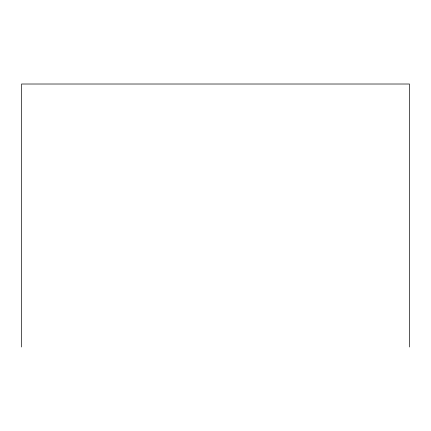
<?xml version="1.0" encoding="UTF-8"?>
<svg xmlns="http://www.w3.org/2000/svg" width="431" height="431" viewBox="0 0 431 431"><rect width="100%" height="100%" fill="white"/><g stroke="black" fill="none" stroke-linecap="round" stroke-linejoin="round"><path stroke-width="0.65" d="M409.45 346.987L409.45 84.013L21.55 84.013L21.55 346.987"/></g></svg>
